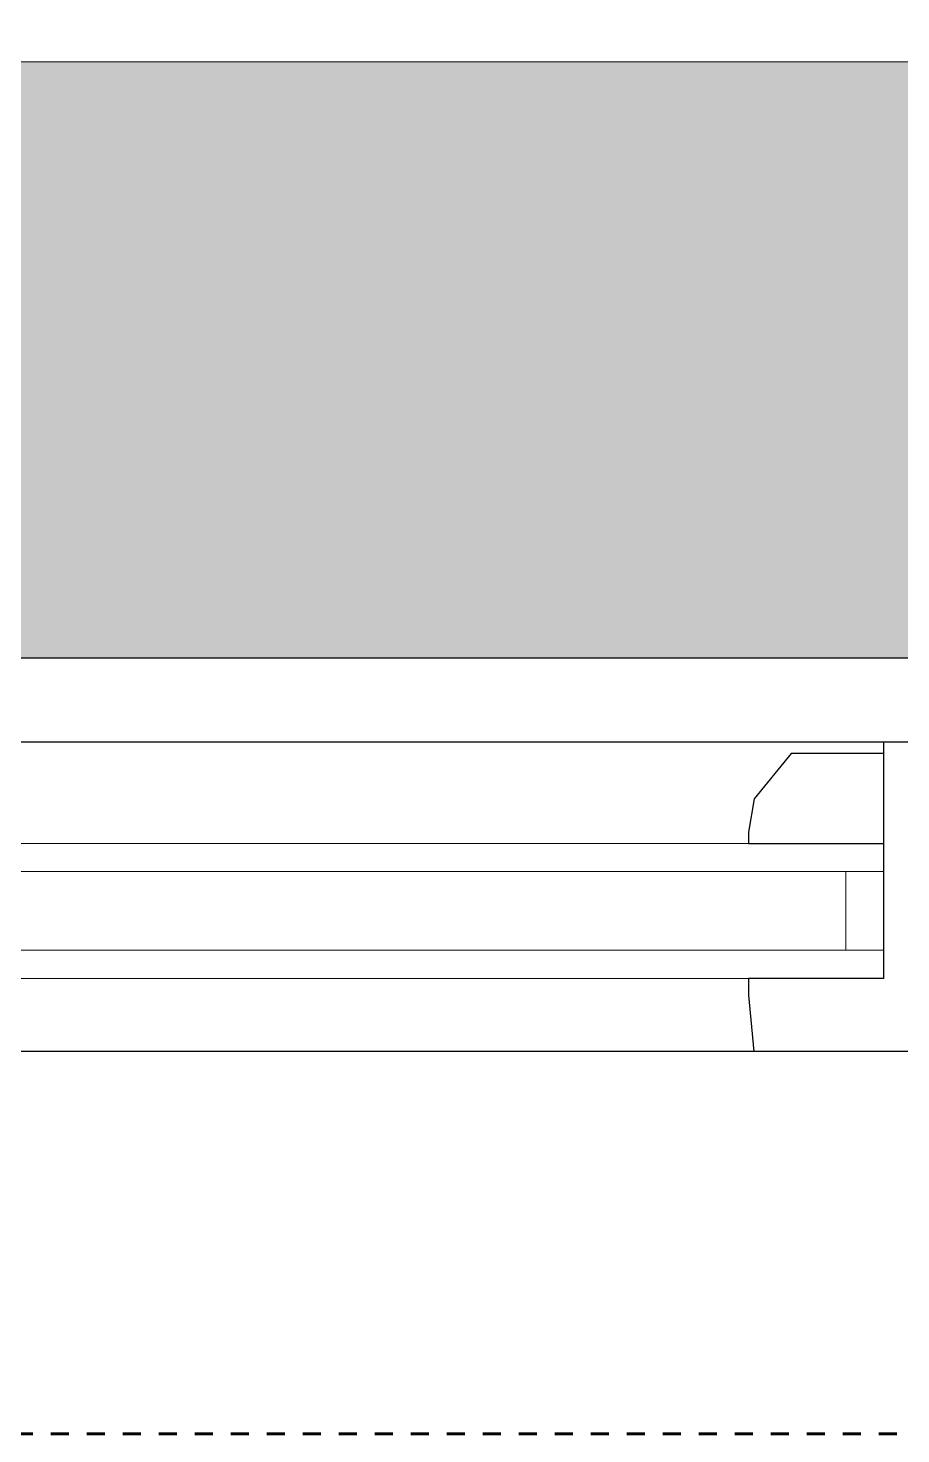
# Model space of a CAD drawing. Header units: inches. Extents: x -4169 to -1846, y 9706 to 12377.
# Drawn here: x -2994.29 to -2989.44, y 10010.09 to 10017.9 of the extents above; entities that cross this region are included whole.
import ezdxf

# ---------------------------------------------------------------- set-up
doc = ezdxf.new("R2010")
doc.units = ezdxf.units.IN
doc.header["$MEASUREMENT"] = 0
doc.linetypes.add('Dash 1_16_', pattern=[0.125, 0.0625, -0.0625])
for name, color, linetype, lineweight in [('0-1', 7, 'Continuous', 5), ('0-3', 7, 'Continuous', 9), ('A-DOOR-1', 7, 'Continuous', 9), ('A-DOOR-2', 50, 'Continuous', 30), ('A-DOOR-FRAM-1', 50, 'Continuous', 30), ('A-DOOR-GLAZ-1', 7, 'Continuous', 9), ('A-WALL-1', 8, 'Continuous', 5), ('A-WALL-5', 10, 'Continuous', 18), ('C-PROP-LINE-2', 91, 'Dash 1_16_', 60)]:
    doc.layers.add(name, color=color, linetype=linetype, lineweight=lineweight)

# ---------------------------------------------------------------- blocks, each defined once
blk = doc.blocks.new('Door-Inswing-Andersen-400_Series-Single - 3_ 0-1_8_ x custom height - _1st _ 2nd floor-2652208-ENLARGED RCP - 1ST FLOOR PLAN')
at = {"layer": 'A-DOOR-1'}
blk.add_arc((16.875, 0.5312), 33.75, 90, 180, dxfattribs=at)
at = {"layer": 'A-DOOR-2'}
for p, q in [((12.4375, 0.5312), (-12.4375, 0.5312)), ((16.875, 0.5312), (12.4375, 0.5312)), ((12.6735, 0.469), (12.4685, 0.217)), ((13.1875, 0.469), (12.6735, 0.469)), ((13.1875, 0.5312), (13.1875, -0.781)), ((13.1875, 0.5312), (13.1875, 0.469)), ((12.4685, 0.217), (12.4375, 0.031)), ((12.4375, 0.031), (12.4375, -0.031)), ((12.4375, -0.031), (13.1875, -0.031)), ((12.4375, -0.781), (12.4375, -0.875)), ((13.1875, -0.781), (12.4375, -0.781)), ((12.4375, -0.875), (12.4678, -1.1872)), ((12.4375, -1.1875), (-12.4375, -1.1875)), ((16.2586, -1.1872), (12.4375, -1.1872))]:
    blk.add_line(p, q, dxfattribs=at)
at = {"layer": 'A-DOOR-FRAM-1'}
blk.add_line((-18.0625, 1), (18.0625, 1), dxfattribs=at)
at = {"layer": 'A-DOOR-GLAZ-1'}
for p, q in [((12.4375, -0.0313), (-12.4375, -0.0313)), ((12.4375, -0.1875), (-12.4375, -0.1875)), ((13.1875, -0.1875), (12.4375, -0.1875)), ((12.9775, -0.625), (12.9775, -0.1875)), ((12.4375, -0.625), (-12.4375, -0.625)), ((12.4375, -0.625), (13.1875, -0.625)), ((12.4375, -0.7813), (-12.4375, -0.7813))]:
    blk.add_line(p, q, dxfattribs=at)
blk = doc.blocks.new('CTR - 1st Phase - Shell_rvt-1-ENLARGED RCP - 1ST FLOOR PLAN')
at = {"layer": 'A-WALL-1'}
h = blk.add_hatch(color=256, dxfattribs=at)
h.paths.add_polyline_path([(-2991.4604, 10014.4019), (-2985.4112, 10014.4019), (-2985.4112, 10017.7144), (-3020.0362, 10017.7144), (-3020.0362, 10014.4019)], flags=0)
h.paths.add_polyline_path([(-3020.7862, 10014.4019), (-3020.6612, 10014.4019), (-3020.6612, 10017.7144), (-3020.7862, 10017.7144), (-3020.7862, 10016.532)], flags=0)
h.paths.add_polyline_path([(-2984.7862, 10014.4019), (-2984.6612, 10014.4019), (-2984.6612, 10017.7144), (-2984.7862, 10017.7144), (-2984.7862, 10017.0894)], flags=0)
at = {"layer": 'A-WALL-5'}
blk.add_line((-2985.4112, 10017.7144), (-3020.0362, 10017.7144), dxfattribs=at)
at = {"layer": '0-3'}
blk.add_blockref('Door-Inswing-Andersen-400_Series-Single - 3_ 0-1_8_ x custom height - _1st _ 2nd floor-2652208-ENLARGED RCP - 1ST FLOOR PLAN', (-3002.7237, 10013.4019), dxfattribs=at)
blk = doc.blocks.new('Family - ___-1870574-ENLARGED RCP - 1ST FLOOR PLAN')
at = {"layer": 'C-PROP-LINE-2'}
blk.add_line((-2099.262, 10010.0894), (-3832.162, 10010.0894), dxfattribs=at)

msp = doc.modelspace()

# ---------------------------------------------------------------- block references
at = {"layer": '0-1'}
msp.add_blockref('CTR - 1st Phase - Shell_rvt-1-ENLARGED RCP - 1ST FLOOR PLAN', (0, 0), dxfattribs=at)
at = {"layer": 'C-PROP-LINE-2'}
msp.add_blockref('Family - ___-1870574-ENLARGED RCP - 1ST FLOOR PLAN', (0, 0), dxfattribs=at)

doc.saveas('drawing.dxf')
